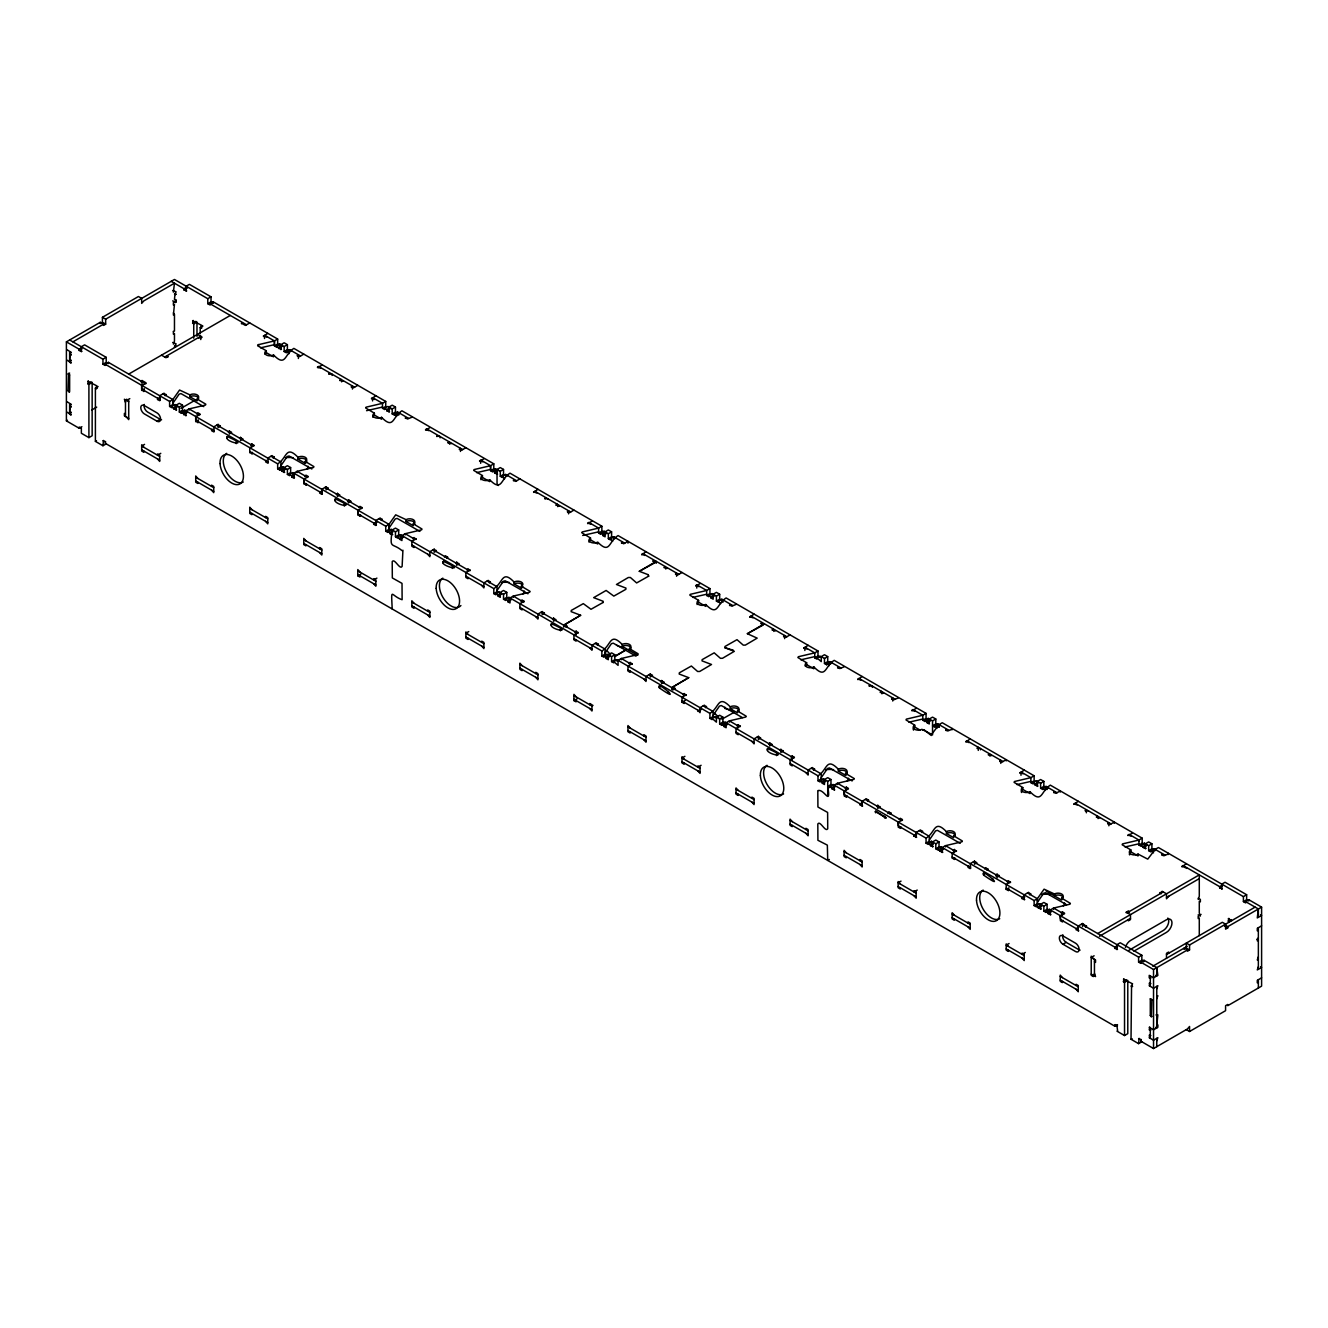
<?xml version="1.0" encoding="UTF-8"?>
<svg xmlns="http://www.w3.org/2000/svg" width="1328" height="1328" viewBox="0 0 1328 1328"><rect width="100%" height="100%" fill="white"/><g stroke="black" fill="none" stroke-linecap="round" stroke-linejoin="round"><path stroke-width="1.5" d="M69.637 414.436L69.637 404.044M69.637 391.561L69.637 374.928L68.541 373.417L68.027 390.631L69.405 392.092L68.027 390.631M69.637 362.444L69.637 352.053M144.387 391.245L141.681 390.316L141.681 385.319L146.014 383.576M166.183 395.097L164.025 393.221L159.692 395.711L159.692 400.707L157.534 399.462L158.082 397.902M105.659 365.15L105.128 364.204L169.602 401.438L169.602 406.434L172.839 404.559L172.839 399.562L179.562 390.034L189.954 394.881A5.096 2.938 0 0 1 197.158 394.881A5.096 2.938 0 0 1 197.158 399.047L197.158 400.923L189.954 396.757L189.954 394.881M198.42 422.437L195.714 421.507L195.714 416.511L200.047 414.651M264.521 338.524L264.521 335.204L274.431 340.914L277.668 339.055L277.668 344.035L274.431 345.911L274.431 340.914L257.914 344.799M306.486 484.836L303.78 483.89L303.78 478.91L308.113 477.034M328.282 488.687L326.124 486.812L321.791 489.302L321.791 494.298L319.633 493.053L320.164 491.493M360.519 516.028L357.813 515.098L357.813 510.101L362.146 508.226M382.315 519.879L380.157 518.003L375.824 520.493L375.824 525.49L373.666 524.245L374.197 522.684M294.418 477.864L293.87 473.183L385.734 526.22L385.734 531.217L388.971 529.341L388.971 524.344L395.694 514.816L406.086 519.663A5.096 2.938 0 0 1 413.29 519.663A5.096 2.938 0 0 1 413.29 523.83L413.29 525.705L406.086 521.539L406.086 519.663M426.62 430.04L426.62 428.778L462.642 449.578M480.653 463.306L480.653 459.986L490.563 465.696L493.8 463.821L493.8 468.817L490.563 470.693L490.563 465.696L474.046 469.581M659.501 688.02C654.472 678.16 685.978 706.347 659.501 688.02L659.501 686.775M671.752 689.481L671.752 687.605L688.701 677.662L679.222 674.06L679.289 672.848L691.373 666.025L697.615 671.487L699.723 671.453L711.509 664.481L702.047 660.879L702.114 659.667L714.198 652.845L720.44 658.323L722.532 658.273L734.334 651.318L724.872 647.715L724.939 646.504L737.007 639.681L743.265 645.142L745.357 645.109L757.159 638.137L747.365 633.705L763.235 625.007M829.336 859.498L827.726 860.428L827.344 845.123L817.915 840.292L817.816 823.941C820.14 820.09 825.402 832.656 827.726 828.805L827.626 812.437L817.915 807.026L817.816 790.675C824.074 788.085 831.162 807.573 827.726 786.392L830.963 784.516L833.121 785.761M837.437 784.516L837.437 783.271L853.954 779.387M844.11 793.862L844.11 790.857L848.426 788.981M868.612 800.635L866.437 798.759L862.121 801.265L862.121 805L844.11 794.609M875.633 812.172C870.687 808.088 901.878 828.207 875.633 810.927M884.631 817.384L884.631 816.122M898.143 825.053L898.143 822.049L902.459 820.189M916.154 835.445L916.154 832.457L920.47 829.967L922.628 831.826M1020.983 775.27L1020.983 771.933L1030.877 777.66L1030.877 782.64L1034.13 780.781L1034.13 775.784L942.266 722.747L939.029 724.623L939.029 727.113L939.029 725.868M952.176 729.221L947.843 730.964L945.685 730.334M983.699 875.185C978.67 865.341 1010.176 893.528 983.699 875.185L983.699 873.94M992.697 880.398L992.697 879.136M1030.694 894.225L1028.536 892.35L1024.22 894.84L1024.22 898.591L1006.209 888.183M1037.367 901.181L1037.367 898.691L1044.09 889.162L1054.482 894.01A5.096 2.938 0 0 1 1061.686 894.01A5.096 2.938 0 0 1 1061.686 898.176L1061.686 900.052L1046.149 891.088M1053.569 909.298L1053.569 908.053L1070.086 904.169M1064.558 913.764L1060.242 915.639L1060.242 919.391L1078.253 929.783L1078.253 926.048L1082.569 923.541L1086.536 926.463M1096.447 817.384L1097.526 816.122L1098.09 818.612M1132.286 833.204L1127.953 835.578M1138.943 841.288L1138.943 840.043L1142.196 838.167L1142.196 843.164L1138.943 845.04L1138.943 840.043L1129.049 834.333M1155.161 850.65L1155.161 849.405L1158.398 847.53L1243.406 896.616L1246.643 894.74L1246.643 899.737L1243.406 901.612L1243.406 896.616M1141.283 963.066L1140.752 962.119L1143.989 960.26L1156.771 967.631L1157.85 975.333L1153.534 977.823L1149.218 975.333L1149.218 977.823L1150.828 978.138M1168.308 854.004L1163.975 855.747L1161.817 855.116M1246.112 902.542L1245.564 901.612L1258.363 908.983L1257.284 917.93L1261.6 915.44L1260.521 914.809M564.765 626.467L564.765 624.592L580.635 615.262L571.173 611.66L571.239 610.448L583.307 603.642L590.993 609.286L603.061 602.48M616.474 645.209L623.347 647.998M655.169 562.607L639.299 571.306L648.13 574.675M1150.297 998.839L1151.907 999.768L1151.409 1016.982L1150.297 1015.472L1150.297 998.839L1151.907 999.768M922.628 730.151L923.89 729.653L931.277 735.513M372.587 400.923L372.587 397.587L382.497 403.314L382.497 408.294L385.734 406.434L385.734 401.438L293.87 348.401C284.275 354.095 286.001 367.624 273.518 354.958A5.096 2.938 0 0 1 266.314 354.958A5.096 2.938 0 0 1 266.314 350.791L257.615 345.629M280.905 465.696L287.197 456.517L289.056 456.002L311.848 469M493.8 463.821L401.936 410.8C392.341 416.494 394.067 430.023 381.584 417.341A5.096 2.938 0 0 1 374.38 417.341A5.096 2.938 0 0 1 374.38 413.191L365.681 408.011M588.719 522.369L598.613 528.096L598.613 533.076L601.866 531.217L601.866 526.22L510.002 473.183C500.407 478.877 502.133 492.406 489.65 479.74A5.096 2.938 0 0 1 482.446 479.74A5.096 2.938 0 0 1 482.446 475.573L473.747 470.411M497.037 590.479L503.329 581.299L505.188 580.784L527.963 593.782M696.785 588.088L696.785 584.768L706.679 590.479L706.679 595.475L709.932 593.599L709.932 588.603L618.068 535.582C608.473 541.276 610.199 554.805 597.716 542.123A5.096 2.938 0 0 1 590.512 542.123A5.096 2.938 0 0 1 590.512 537.973L581.813 532.794M605.103 652.878L611.395 643.682L613.254 643.167L636.029 656.181M804.851 650.488L804.851 647.151L814.745 652.878L814.745 657.858L817.998 655.999L817.998 651.002L726.134 597.965C716.539 603.659 718.265 617.188 705.782 604.522A5.096 2.938 0 0 1 698.594 604.506A5.096 2.938 0 0 1 698.578 600.356L689.879 595.193M713.169 715.261L719.461 706.081L721.32 705.566L742.402 717.585M912.917 709.55L922.811 715.261L922.811 720.257L926.064 718.382L926.064 713.385L834.2 660.365C824.605 666.058 826.331 679.587 813.848 666.905A5.096 2.938 0 0 1 806.644 666.905A5.096 2.938 0 0 1 806.644 662.755L797.945 657.576M821.235 777.66L827.527 768.464L829.386 767.949L852.161 780.947M939.029 724.623L931.625 734.351L921.914 729.304A5.096 2.938 0 0 1 914.71 729.304A5.096 2.938 0 0 1 914.71 725.138L906.011 719.975M929.301 840.043L935.593 830.863L937.452 830.349L960.227 843.346M1142.196 838.167L1050.332 785.147C1040.737 790.841 1042.463 804.37 1029.98 791.687A5.096 2.938 0 0 1 1022.776 791.687A5.096 2.938 0 0 1 1022.776 787.537L1014.077 782.358M1037.367 902.442L1043.659 893.246L1045.518 892.731L1066.6 904.75M1155.161 849.405L1147.757 859.133L1138.046 854.087A5.096 2.938 0 0 1 1130.842 854.087A5.096 2.938 0 0 1 1130.842 849.92L1122.143 844.757M603.061 602.48L603.128 601.269L593.666 597.65L606.116 590.462L613.818 596.106L625.886 589.3L625.936 588.088L616.474 584.486L628.293 577.514L630.385 577.481L636.627 582.942L648.711 576.12M648.695 576.12L648.13 574.675M625.87 650.023L614.466 656.613L626.268 649.641M688.701 677.662L672.831 686.974L672.831 690.095M724.922 707.226L724.872 708.438L733.371 710.961M639.299 571.306L656.264 561.362L656.264 563.238M580.635 615.279L563.686 625.206L563.686 627.082M747.365 633.705L764.314 623.762M102.422 317.309L105.659 319.185L105.659 324.181L102.422 322.306L102.422 317.309L138.444 296.509L141.681 298.385L141.681 303.382L143.839 300.892L174.466 283.213L173.387 292.143M81.888 426.703L79.182 428.263L66.4 420.876L66.4 341.86L100.264 322.306L103.501 324.181L103.501 325.426L105.659 324.181M105.659 319.185L174.466 279.461L207.782 298.7L211.019 296.825L211.019 301.821L207.782 303.697L207.782 298.7M102.422 322.306L100.264 323.551L100.264 322.306M72.891 341.86L103.501 324.181M67.047 349.795L71.264 352.352M172.657 290.483L176.093 291.845M71.264 360.253L69.637 359.954L70.185 354.227M176.093 299.746L174.466 299.431L175.014 293.704M66.4 341.86L79.182 349.231L81.888 347.67M171.229 281.337L184.011 288.724L187.248 286.848M69.637 354.543L71.264 354.858M174.466 294.019L176.093 294.335M79.182 349.231L79.182 350.492L81.888 348.932M184.011 288.724L184.011 289.969L187.248 288.093M67.047 360.203L71.264 362.76M79.182 350.492L81.888 351.422M184.011 289.969L186.717 290.898M176.259 300.892L173.387 302.552L173.387 305.042L174.466 304.427L173.387 315.035M172.657 300.892L176.093 302.236M69.637 373.052L68.027 373.981L69.637 374.928M102.953 359.224L106.207 357.348L106.207 362.345L102.953 364.204L102.953 359.224L69.637 339.985M105.128 364.204L108.365 362.345L144.935 383.443M210.488 304.627L209.94 303.697L213.194 301.821L277.668 339.055M212.646 303.382L213.194 301.821M79.182 428.263L79.182 427.018L81.357 428.263L81.357 433.26L88.91 437.626L92.147 435.75L92.147 382.514L88.91 384.39L87.831 383.759L88.378 380.953M196.976 336.333L196.976 321.99L193.739 323.866L192.66 323.235L193.191 320.43M87.831 383.759L91.068 381.883L92.147 382.514M192.66 323.235L195.897 321.376M67.047 401.786L71.264 404.343M87.831 381.269L97.01 385.95M192.66 320.745L201.839 325.426M106.207 443.867L102.953 445.743L95.4 441.377L95.4 388.125L98.106 386.564M200.213 333.76L200.213 327.601L202.918 326.057M95.4 388.125L97.01 388.44M200.213 327.601L201.839 327.916M172.657 342.475L176.093 343.836M71.264 412.261L69.637 411.946L70.185 406.219M174.466 347.372L175.014 345.695M69.637 406.534L71.264 406.849M174.466 346.01L176.093 346.326M128.716 374.098L230.292 315.45M67.047 412.195L71.264 414.751M164.738 357.033L200.76 336.233L200.76 339.57M161.501 355.157L165.817 357.664L167.975 357.033M198.602 338.109L201.839 337.495M66.4 420.876L67.479 420.262M146.014 382.829L142.046 380.538L140.967 381.783M241.464 323.766L242.543 323.136M91.599 410.086L96.695 407.132M241.464 323.136L245.431 325.426L249.747 322.936M141.681 390.316L144.387 388.755M144.387 390L143.839 391.561M129.795 398.632L126.558 400.508L126.558 399.247L128.716 400.508L128.716 419.631L126.558 417.141M263.442 336.449L267.758 333.328M157.534 399.462L160.24 397.902M166.183 394.466L165.104 395.711M263.442 335.818L266.679 337.063M160.24 400.392L159.692 395.711M95.4 441.377L96.479 440.747M169.602 401.438L172.839 399.562L172.839 403.314L179.131 394.134L180.99 393.603L203.782 406.617M102.953 445.743L103.501 440.431M102.953 440.747L105.659 441.676M105.128 441.992L105.659 442.921M172.308 407.364L171.76 406.434L174.997 404.559L179.33 407.049L182.567 405.189L182.567 410.169L179.33 412.045L179.33 407.049M277.12 346.84L276.589 345.911L279.826 344.035L284.159 346.542L287.396 344.666L287.396 349.646L284.159 351.522L284.159 346.542M279.295 345.595L279.826 344.035M173.918 407.679L177.172 405.804L177.172 407.049L173.918 408.924L171.76 406.434M278.747 347.156L281.984 345.28L281.984 346.542L278.747 348.401L276.589 345.911M156.986 421.192A5.096 2.938 60 0 0 160.588 419.117A5.096 2.938 60 0 0 156.986 412.875L144.387 405.604A5.096 2.938 60 0 0 140.785 407.679A5.096 2.938 60 0 0 144.387 413.921L156.986 421.192L160.24 419.316A5.096 2.938 60 0 0 161.568 419.797M173.918 408.924L176.624 409.854M278.747 348.401L281.453 349.347M180.99 408.377L195.083 400.243M179.33 412.045L181.488 413.29L181.488 412.045L184.725 410.169L277.668 463.821C287.263 458.143 285.537 444.598 298.02 457.28A5.096 2.938 0 0 1 305.224 457.28A5.096 2.938 0 0 1 305.224 461.43L305.224 463.306L298.02 459.156L298.02 457.28M286.848 352.468L286.317 351.522L289.554 349.646L300.543 356.004M181.488 413.29L184.194 411.73M289.006 351.206L289.554 349.646M181.488 412.045L183.646 413.29L186.899 411.414M286.317 351.522L289.006 352.468M183.646 413.29L183.646 414.535L186.899 412.676M289.006 353.713L288.475 352.767M183.646 414.535L186.352 415.481M200.047 414.021L197.872 412.776L196.793 414.021M297.306 356.004L298.385 354.742L298.385 358.494M144.569 444.382L141.681 446.042L159.692 456.45M297.306 355.373L299.464 356.618L303.78 354.128M195.714 421.507L198.42 419.947M198.42 421.192L197.872 422.752M160.771 453.329L157.534 455.205L157.534 453.944L159.692 455.205L159.692 461.43L157.534 458.94M220.216 426.288L218.058 424.412L213.725 426.919L214.273 431.6M317.475 367.64L321.791 365.266M212.115 429.093L211.567 430.654L213.725 431.899M220.216 425.674L219.137 426.919M317.475 367.026L320.712 368.271M231.553 432.845L229.395 430.969L228.316 432.214M328.813 374.197L329.892 373.566M231.553 432.214L230.474 433.459M328.813 373.566L332.066 374.197L332.066 375.442M239.488 438.041L240.567 437.41L242.725 439.286M339.985 380.638L341.064 379.393L341.645 381.866M242.725 438.672L241.646 439.917M339.985 380.024L343.222 381.269M254.08 445.843L251.905 443.967L250.826 445.212M351.339 387.195L352.418 385.95L352.418 389.071M254.08 445.212L249.747 447.719L249.747 452.699L252.453 453.645M351.339 386.564L353.497 387.809L357.813 385.319M252.453 452.383L251.905 453.944M274.249 457.479L272.091 455.62L267.758 458.11L268.306 462.791M371.508 398.832L375.824 395.711M266.148 460.301L265.6 461.845L267.758 463.107M274.249 456.865L273.17 458.11M371.508 398.217L374.745 399.462M385.734 401.438L382.497 403.314L365.98 407.198M277.668 463.821L277.668 468.817L280.905 466.941L283.063 468.203L283.063 466.941L287.396 469.448L290.633 467.572L290.633 472.569L287.396 474.428L287.396 469.448M277.668 468.817L279.826 470.062L279.826 468.817L283.063 466.941M385.186 409.24L384.655 408.294L387.892 406.434L392.208 408.924L395.462 407.049L395.462 412.045L392.208 413.921L392.208 408.924M279.826 470.062L282.532 468.502M279.826 468.817L281.984 470.062L285.238 468.203M384.655 408.294L386.813 409.555L390.05 407.679M281.984 470.062L281.984 471.324L285.238 469.448M386.813 409.555L386.813 410.8L390.05 408.924M281.984 471.324L284.69 472.253M386.813 410.8L389.519 411.73M290.102 475.374L289.554 474.428L292.791 472.569L292.791 473.814M394.914 414.851L394.383 413.921L397.62 412.045L408.609 418.386M293.87 473.183L297.123 471.324L313.64 467.439M397.072 413.606L397.62 412.045M289.554 474.428L291.712 475.69L294.418 474.129M394.383 413.921L396.541 415.166L399.778 413.29M291.712 475.69L291.712 476.935L294.418 475.374M308.113 476.403L305.938 475.158L304.859 476.403M405.372 418.386L406.451 417.756M405.372 417.756L407.53 419.017L411.846 417.258M306.486 483.591L305.938 485.152M425.541 430.04L429.857 427.666M328.282 488.057L327.203 489.302M425.541 429.409L428.778 430.654M322.339 493.983L321.791 489.302M339.619 495.228L337.461 493.369L336.382 494.614M436.879 436.58L437.958 435.966M339.619 494.614L338.54 495.859M436.879 435.966L440.132 436.58L440.132 437.825M350.791 501.685L348.633 499.809L347.554 501.685M448.051 443.037L449.13 441.776L449.711 444.266M350.791 501.054L349.712 502.299M448.051 442.407L451.288 443.652M362.146 507.611L359.971 506.366L358.892 507.611M459.388 449.578L460.484 448.333L460.484 451.454M459.388 448.964L461.563 450.209L465.879 447.719M360.519 514.783L359.971 516.343M479.574 461.231L483.89 458.857M373.666 524.245L376.903 522.369M382.315 519.248L381.236 520.493M479.574 460.6L482.811 461.845M376.372 525.174L375.824 520.493M385.734 526.22L388.971 524.344L388.971 528.096L395.263 518.916L397.122 518.385L419.914 531.399M388.44 532.146L387.892 531.217L391.129 529.341L395.462 531.831L398.699 529.955L398.699 534.952L395.462 536.827L395.462 531.831M493.252 471.623L492.721 470.693L495.958 468.817L495.41 470.378M497.037 469.448L500.274 467.572L503.528 469.448L503.528 474.428L500.274 476.304L500.274 471.324L497.037 469.448L497.037 483.575L498.299 485.533M387.892 531.217L390.05 532.462L392.756 530.901M492.721 470.693L494.879 471.938L497.585 470.378M390.05 532.462L390.05 533.707L392.756 532.146M494.879 471.938L494.879 473.183L497.585 471.623M500.274 471.324L503.528 469.448M392.756 534.636L390.05 533.707M497.585 474.129L494.879 473.183M395.462 536.827L397.62 538.072L397.62 536.827L400.857 534.952L493.8 588.603C503.395 582.926 501.669 569.38 514.152 582.062A5.096 2.938 0 0 1 521.356 582.062A5.096 2.938 0 0 1 521.356 586.212L521.356 588.088L514.152 583.938L514.152 582.062M500.274 476.304L502.449 477.549L502.449 476.304L505.686 474.428L516.675 480.786M399.778 538.072L403.015 536.197L403.015 537.458L399.778 539.317L397.62 536.827M416.179 539.434L414.004 537.558L412.925 538.803M513.421 480.786L514.517 480.155M416.179 538.803L411.846 541.293L411.846 546.289L414.004 547.534L414.004 546.289M513.421 480.155L515.596 481.4L519.912 478.91M359.971 572.086L357.813 569.579L357.813 575.821L361.05 573.945M392.208 608.988C391.179 586.096 390.581 595.791 402.118 599.725L402.019 583.374L392.324 577.946L392.208 561.595C394.532 557.743 399.794 570.293 402.118 566.442L402.932 550.207M376.903 578.112L373.666 579.987L373.666 578.726L375.824 579.987L375.824 586.212L373.666 583.722M436.348 551.07L434.173 549.194L429.857 551.701L429.857 556.681L427.699 554.191M533.607 492.422L537.923 489.302M436.348 550.456L435.269 551.701M533.607 491.808L536.844 493.053M447.685 557.627L445.527 555.751L444.448 556.996M544.945 498.979L546.024 498.349M447.685 556.996L446.606 558.241M544.945 498.349L548.182 498.979M444.183 560.897C435.219 564.998 471.789 574.011 443.369 561.362L443.369 563.238M458.857 564.068L456.699 562.192L455.62 563.454M556.117 505.42L557.196 504.175L557.777 506.649M458.857 563.454L457.778 564.699M556.117 504.806L559.354 506.051M470.195 570.625L468.037 568.749L466.958 569.994M567.454 511.977L568.55 510.732L568.55 513.853M470.195 569.994L465.879 572.501L465.879 577.481L468.037 578.726L468.037 577.481M567.454 511.346L569.629 512.591L573.945 510.101M490.381 582.262L488.206 580.402L483.89 582.892L483.89 587.889L481.732 585.382M587.64 523.614L591.956 521.257M490.381 581.647L489.302 582.892M587.64 523L590.877 524.245M601.866 526.22L598.613 528.096L582.112 531.98M493.8 588.603L493.8 593.599L497.037 591.724L503.528 594.23L506.765 592.354L506.765 597.351L503.528 599.21L503.528 594.23M493.8 593.599L495.958 594.844L495.958 593.599L499.195 591.724M598.613 533.076L600.787 534.337L600.787 533.076L604.024 531.217L608.34 533.707L611.594 531.831L611.594 536.827L608.34 538.703L608.34 533.707M495.958 593.599L498.116 594.844L501.37 592.985M600.787 533.076L602.945 534.337L606.182 532.462M498.116 594.844L498.116 596.089L501.37 594.23M602.945 534.337L602.945 535.582L606.182 533.707M503.528 599.21L505.686 600.472L505.686 599.21L508.923 597.351L601.866 651.002C611.461 645.308 609.735 631.779 622.218 644.445A5.096 2.938 0 0 1 629.422 644.445A5.096 2.938 0 0 1 629.422 648.612L629.422 650.488A5.096 2.938 0 0 0 630.285 649.807M608.34 538.703L610.515 539.948L610.515 538.703L613.752 536.827L624.741 543.169M505.686 599.21L507.844 600.472L511.081 598.596M507.844 600.472L507.844 601.717L511.081 599.841M524.228 601.816L522.07 599.941L520.991 601.186M621.487 543.169L622.583 542.538M468.767 631.564L465.879 633.224L483.89 643.615M524.228 601.186L519.912 603.692L519.912 608.672L522.07 609.934L522.07 608.672M621.487 542.538L623.662 543.799L627.978 541.293L627.978 543.169M544.414 613.47L542.239 611.594L537.923 614.084L537.923 619.08L535.765 616.59M641.673 554.822L645.989 551.701M544.414 612.839L543.335 614.084M641.673 554.191L644.91 555.436M555.751 620.01L553.593 618.134L552.514 619.396M653.011 561.362L654.09 560.748M555.751 619.396L554.672 620.641M664.183 567.82L665.262 566.558L665.826 569.048M566.923 626.467L565.844 627.082M664.183 567.189L667.42 568.434M578.261 633.008L576.103 631.132L575.024 632.394M675.52 574.36L676.599 573.115L676.599 576.236M578.261 632.394L573.945 634.884L573.945 639.88L576.103 641.125L576.103 639.88M675.52 573.746L677.695 574.991L682.011 572.501M598.447 644.661L596.272 642.785L591.956 645.275L591.956 650.272L589.798 647.782M695.706 586.013L700.022 583.639M598.447 644.03L597.368 645.275M695.706 585.382L698.943 586.627M709.932 588.603L706.679 590.479L690.178 594.363M601.866 651.002L601.866 655.999L605.103 654.123L611.594 656.613L614.831 654.737L614.831 659.734L611.594 661.61L611.594 656.613M601.866 655.999L604.024 657.244L604.024 655.999L607.261 654.123M706.679 595.475L708.853 596.72L708.853 595.475L712.09 593.599L716.406 596.089L719.66 594.23L719.66 599.21L716.406 601.086L716.406 596.089M604.024 655.999L606.182 657.244L609.419 655.368M708.853 595.475L711.011 596.72L714.248 594.844M606.182 657.244L606.182 658.489L609.419 656.613M711.011 596.72L711.011 597.965L714.248 596.089M611.594 661.61L613.752 662.855L613.752 661.61L616.989 659.734L709.932 713.385C719.527 707.691 717.801 694.162 730.284 706.845A5.096 2.938 0 0 1 737.488 706.845A5.096 2.938 0 0 1 737.488 710.995L737.488 712.87L730.284 708.72L730.284 706.845M716.406 601.086L718.581 602.331L718.581 601.086L721.818 599.21L732.807 605.568M632.294 664.199L630.136 662.34L629.057 663.585M729.553 605.568L730.632 604.937M632.294 663.585L627.978 666.075L627.978 671.072L630.136 672.317L630.136 671.072M729.553 604.937L731.728 606.182L736.044 604.439M576.103 696.851L573.945 694.361L573.945 700.603L577.182 698.727M593.018 705.384L591.939 705.998L573.928 695.606M652.48 675.852L650.305 673.977L645.989 676.483L645.989 681.463L643.831 678.973M749.739 617.205L754.055 614.084M652.48 675.222L651.401 676.483M749.739 616.59L752.976 617.835M663.817 682.409L661.659 680.534L660.58 681.779M761.077 623.762L762.156 623.131M663.817 681.779L662.738 683.024M660.315 685.68L659.501 687.389M772.249 630.202L773.328 628.957L773.892 631.431M674.989 688.85L673.91 689.481M772.249 629.588L775.486 630.833M686.327 695.407L684.169 693.531L683.09 694.776M783.586 636.759L784.665 635.514L784.665 638.635M686.327 694.776L682.011 697.266L682.011 702.263L684.169 703.508L684.169 702.263M783.586 636.129L785.761 637.374L790.077 634.884M682.011 702.263L685.248 700.387M706.513 707.044L704.338 705.185L700.022 707.675L700.022 712.671L697.864 710.165M803.772 648.396L808.088 645.275M697.864 711.41L701.101 709.55M706.513 706.43L705.417 707.675M803.772 647.782L807.009 649.027M817.998 651.002L814.745 652.878L798.244 656.762M709.932 713.385L709.932 718.382L713.169 716.506L715.327 717.767L715.327 716.506L719.66 719.012L722.897 717.137L722.897 722.133L719.66 723.992L719.66 719.012M709.932 718.382L712.09 719.627L712.09 718.382L715.327 716.506M814.745 657.858L816.919 659.12L816.919 657.858L820.156 655.999L820.156 657.244L817.998 655.999M821.235 656.613L824.472 654.737L827.726 656.613L827.726 661.61L824.472 663.485L824.472 658.489L821.235 656.613L821.235 661.61L816.919 657.858M824.472 658.489L827.726 656.613M733.952 712.422L721.868 719.228M719.66 723.992L721.818 725.254L721.818 723.992L725.055 722.133L817.998 775.784C827.593 770.091 825.867 756.562 838.35 769.227A5.096 2.938 0 0 1 845.554 769.227A5.096 2.938 0 0 1 845.554 773.394L845.554 775.27L838.35 771.103L838.35 769.227M824.472 663.485L826.63 664.73L826.63 663.485L829.884 661.61L840.873 667.951M721.818 725.254L725.055 723.378L725.055 722.133M826.63 664.73L829.884 662.855L829.884 661.61M721.818 723.992L723.976 725.254L727.213 723.378M826.63 663.485L828.805 664.73L832.042 662.855M723.976 725.254L723.976 726.499L727.213 724.623M740.36 726.599L738.202 724.723L737.123 725.968M837.619 667.951L838.698 667.32M684.899 756.346L682.011 758.006L700.022 768.397M740.36 725.968L736.044 728.474L736.044 733.454L738.202 734.716L738.202 733.454M837.619 667.32L839.794 668.582L844.11 666.822M701.101 765.277L697.864 767.152L697.864 765.907L700.022 767.152L700.022 773.394L697.864 770.904M760.546 738.252L758.371 736.376L754.055 738.866L754.055 743.863L751.897 741.356M857.805 679.604L862.121 676.483M760.546 737.621L759.45 738.866M857.805 678.973L861.042 680.218M771.883 744.792L769.725 742.916L768.646 744.178M869.143 686.144L870.222 685.53M771.883 744.178L770.804 745.423M869.143 685.53L872.38 686.144L872.38 687.389M779.818 749.988L780.897 749.374L783.055 751.25M880.315 692.602L881.394 691.34L881.958 693.83M783.055 750.619L781.976 751.864M880.315 691.971L883.552 693.216M794.393 757.79L792.235 755.914L791.156 757.176M891.652 699.142L892.731 697.897L892.731 701.018M794.393 757.176L790.077 759.666L790.077 764.662L792.235 765.907L792.235 764.662M891.652 698.528L893.827 699.773L898.143 698.03M814.579 769.443L812.404 767.567L808.088 770.057L808.088 775.054L805.93 772.564M911.821 710.795L916.154 708.422M814.579 768.812L813.483 770.057M911.821 710.165L915.075 711.41M926.064 713.385L922.811 715.261L906.31 719.145M817.998 775.784L817.998 780.781L821.235 778.905L823.393 780.15L823.393 778.905L827.726 781.395L830.963 779.519L830.963 785.578M817.998 780.781L820.156 782.026L820.156 780.781L823.393 778.905M922.811 720.257L924.985 721.502L924.985 720.257L928.222 718.382L932.538 720.872L935.792 719.012L935.792 725.055M924.985 721.502L928.222 719.627L928.222 718.382M820.156 780.781L822.314 782.026L825.551 780.15M924.985 720.257L927.143 721.502L930.38 719.627M822.314 782.026L822.314 783.271L825.551 781.395M927.143 721.502L927.143 722.747L930.38 720.872M830.415 787.321L829.884 786.392L833.121 784.516L926.064 838.167C935.659 832.473 933.933 818.944 946.416 831.627A5.096 2.938 0 0 1 953.62 831.627A5.096 2.938 0 0 1 953.62 835.777L953.62 837.653L946.416 833.503L946.416 831.627M935.244 726.814L934.696 725.868L937.95 723.992L948.939 730.334M937.402 725.553L937.95 723.992M829.884 786.392L832.042 787.637L834.748 786.076M934.696 725.868L936.871 727.113L939.56 725.553M832.042 787.637L832.042 788.882L834.748 787.321M832.042 788.882L834.748 789.828M848.426 788.367L846.268 787.122L845.189 788.367M945.685 729.719L946.764 729.719M844.11 790.857L844.641 795.538M846.816 795.538L846.816 796.783M965.854 741.987L970.187 738.866M860.494 803.44L859.963 805L862.652 805.947M868.612 800.004L867.516 801.265M965.854 741.356L969.108 742.618M879.949 807.192L877.791 805.316L876.712 806.561M977.209 748.544L978.288 747.299L978.288 750.403M879.949 806.561L878.87 807.806M977.209 747.913L980.446 748.544L980.446 749.789M891.121 813.632L888.963 811.757L887.868 813.632M988.381 754.985L989.46 753.74L990.024 756.213M891.121 813.002L890.042 814.263M988.381 754.37L991.618 755.615M902.459 819.559L900.301 818.314L899.222 819.559M999.718 761.542L1000.797 760.297L1000.797 763.401M999.718 760.911L1001.876 762.156L1006.209 759.666L1006.209 760.911M898.143 822.049L898.674 826.73M900.849 826.73L900.849 827.991M1019.887 773.178L1024.22 770.057M914.527 834.631L913.996 836.192L916.685 837.138M913.996 836.192L916.685 834.631M922.628 831.212L921.549 832.457M1019.887 772.564L1023.141 773.809M1034.13 775.784L1030.877 777.66L1014.36 781.545M926.064 838.167L926.064 843.164L929.301 841.288L931.459 842.55L931.459 841.288L935.792 843.795L939.029 841.919L939.029 846.915L935.792 848.775L935.792 843.795M928.753 844.093L928.222 843.164L931.459 841.288M1033.582 783.586L1033.035 782.64L1036.288 780.781L1040.604 783.271L1043.841 781.395L1043.841 786.392L1040.604 788.268L1040.604 783.271M928.222 843.164L930.38 844.409L933.086 842.848M1033.035 782.64L1035.209 783.902L1037.898 782.341M930.38 844.409L930.38 845.654L933.086 844.093M1035.209 783.902L1035.209 785.147L1037.898 783.586M930.38 845.654L933.086 846.6M1035.209 785.147L1037.898 786.076M938.481 849.721L937.95 848.775L941.187 846.915L1034.13 900.567L1037.367 898.691L1037.367 903.687L1034.13 905.563L1034.13 900.567M1043.31 789.197L1042.762 788.268L1046.016 786.392L1057.005 792.733M1045.468 787.952L1046.016 786.392M940.108 850.036L943.345 848.16L943.345 849.405L940.108 851.281L937.95 848.775M1042.762 788.268L1044.937 789.513L1048.174 787.952M1045.468 790.442L1044.937 789.513M940.108 851.281L942.814 852.211M956.492 851.381L954.334 849.505L953.255 850.75M1053.751 792.733L1054.83 792.102M901.015 881.128L898.143 882.788L916.154 893.18M956.492 850.75L952.176 853.257L952.176 858.237L954.882 859.183M1053.751 792.102L1055.909 793.364L1060.242 790.857L1060.242 792.102M954.882 857.938L954.334 859.498M917.233 890.059L913.996 891.935L913.996 890.69L916.154 891.935L916.154 898.176L913.996 895.686M976.661 863.034L974.503 861.158L970.187 863.648L970.718 868.329M1073.92 804.386L1078.253 801.265M968.56 865.839L968.029 867.4L970.187 868.645M976.661 862.403L975.582 863.648M1073.92 803.755L1077.174 805M988.015 869.574L985.857 867.699L984.778 868.96M1085.275 810.927L1086.354 809.682L1086.354 812.802M988.015 868.96L986.936 870.205M1085.275 810.312L1088.512 810.927M999.187 876.032L997.029 874.156L995.934 876.032M999.187 875.401L998.108 876.646M1096.447 816.753L1099.684 817.998M1010.525 882.572L1008.367 880.696L1007.288 881.958M1107.784 823.924L1108.863 822.679L1108.863 825.8M1010.525 881.958L1006.209 884.448L1006.209 889.445L1008.915 890.374M1107.784 823.31L1109.942 824.555L1114.275 822.049L1114.275 823.31M1006.209 889.445L1008.915 887.884M1008.915 889.129L1008.367 890.69M1022.593 897.031L1022.062 898.591L1024.751 899.521M1022.062 898.591L1024.751 897.031M1030.694 893.595L1029.615 894.84M1127.953 834.947L1131.207 836.192M1036.819 906.493L1036.288 905.563L1039.525 903.687L1043.841 906.177L1047.095 904.302L1047.095 909.298L1043.841 911.174L1043.841 906.177M1141.648 845.969L1141.101 845.04L1144.354 843.164L1148.67 845.654L1151.907 843.795L1151.907 848.775L1148.67 850.65L1148.67 845.654M1038.446 906.808L1041.683 904.932L1041.683 906.177L1038.446 908.053L1036.288 905.563M1143.275 846.285L1146.512 844.409L1146.512 845.654L1143.275 847.53L1141.101 845.04M1038.446 908.053L1041.152 908.983M1143.275 847.53L1145.964 848.476M1043.841 911.174L1046.016 912.419L1046.016 911.174L1049.253 909.298L1114.806 947.146L1117.512 945.586M1151.376 851.58L1150.828 850.65L1154.082 848.775L1165.054 855.116M1046.016 912.419L1048.705 910.859M1046.016 911.174L1048.174 912.419L1050.88 910.859M1150.828 850.65L1153.534 851.58M1048.174 912.419L1048.174 913.664L1050.88 912.104M1153.534 852.842L1153.003 851.895M1048.174 913.664L1050.88 914.61M1064.558 913.149L1062.4 911.904L1061.321 913.149M1161.817 854.502L1162.896 854.502M1009.081 943.511L1006.209 945.171L1024.22 955.579M1060.242 915.639L1060.773 920.321M1062.948 920.321L1062.948 921.566M1025.299 952.458L1022.062 954.334L1022.062 953.072L1024.22 954.334L1024.22 960.559L1022.062 958.069M1181.986 866.902L1186.319 863.648M1076.626 928.222L1076.095 929.783L1078.784 930.729M1086.536 925.832L1085.457 927.077M1181.986 866.138L1187.033 868.429M1062.948 944.241L1075.547 951.512A5.096 2.938 60 0 0 1079.149 949.437A5.096 2.938 60 0 0 1075.547 943.195L1062.948 935.925A5.096 2.938 60 0 0 1059.346 938A5.096 2.938 60 0 0 1062.948 944.241L1066.185 942.365L1078.784 949.653A5.096 2.938 60 0 0 1080.112 950.118M1126.161 912.734L1128.319 910.859L1129.398 912.104M1160.025 893.18L1162.183 891.304L1166.499 893.81L1166.499 898.79L1168.657 896.3M1127.24 912.734L1163.262 891.935M1097.708 933.534L1199.284 874.886L1199.284 896.3L1198.205 899.421M1099.401 936.29L1130.477 918.345M1166.499 897.545L1199.284 878.621M1094.106 955.778L1091.218 957.438L1095.534 959.945L1095.534 962.435L1094.455 961.821M1183.065 865.524L1219.635 886.639L1222.341 885.079M1114.806 947.146L1114.806 948.391L1117.512 946.831M1219.635 886.639L1219.635 887.884L1222.341 886.324M1114.806 948.391L1117.512 949.337M1219.635 887.884L1222.341 888.814M1128.949 950.3L1163.262 930.496A7.736 4.465 -60 0 0 1168.076 924.404A7.736 4.465 -60 0 0 1167.843 918.063M1133.913 951.18L1166.499 932.356A7.736 4.465 -60 0 0 1171.977 922.877A7.736 4.465 -60 0 0 1166.499 919.723L1130.477 940.523A7.736 4.465 -60 0 0 1125.397 947.445M1201.076 914.394L1198.205 916.054L1198.205 918.561L1199.284 917.93L1199.284 935.609M1138.594 957.139L1141.831 955.264L1141.831 960.26L1138.594 962.119L1138.594 957.139L1081.49 924.172M1245.564 901.612L1248.818 899.737L1261.6 907.124L1261.6 986.14L1227.736 1005.694L1227.736 1004.449L1225.578 1005.694L1225.578 1010.691L1189.556 1031.491L1186.319 1029.615M1143.441 961.804L1143.989 960.26M1127.24 980.745L1124.534 982.305L1123.455 981.674L1124.003 978.869M1229.363 921.781L1228.284 921.151L1228.815 918.345M1166.499 954.533L1222.341 922.296L1225.578 924.172L1225.578 929.168L1227.736 927.907L1227.736 926.662L1224.499 924.786M1123.455 981.674L1126.692 979.798M1228.284 921.151L1230.99 919.59M1152.787 966.203L1187.199 946.333M1189.556 944.972L1189.556 949.952L1186.319 948.092L1186.319 943.096L1189.556 944.972L1255.109 907.124M1140.752 962.119L1153.534 969.506L1187.398 949.952L1187.398 951.213L1189.556 949.952M1227.736 926.662L1261.6 907.124M1123.455 979.184L1132.635 983.865M1141.831 1041.783L1138.594 1043.642L1131.024 1039.276L1131.556 985.725M1131.024 986.04L1132.635 986.355M1156.771 988.845L1157.85 985.725L1153.534 988.231L1149.218 985.725L1149.749 982.919M1150.828 983.55L1149.218 983.235M1261.6 925.832L1257.284 928.322L1257.284 930.828L1258.363 930.198M1156.771 996.332L1157.85 995.718L1156.771 998.839M1258.363 937.684L1257.284 940.805L1258.363 940.191L1256.736 939.245M1117.512 1024.618L1114.806 1026.179L1115.354 1024.618M1114.806 1024.934L1117.512 1025.863M1116.981 1026.179L1117.628 1030.794M1258.363 956.824L1257.284 959.945L1258.363 959.314M1116.981 1031.175L1124.534 1035.541L1127.787 1033.665L1127.787 980.429M1150.828 1030.13L1149.218 1029.814L1149.749 1027.009M1131.024 1039.276L1132.103 1038.662M1258.363 966.801L1257.284 969.921L1261.6 967.431L1260.521 966.801M1138.594 1043.642L1139.125 1038.347M1138.594 1038.662L1141.283 1039.592M1156.771 1040.837L1157.85 1037.716L1153.534 1040.222L1149.218 1037.716L1149.749 1034.91M1140.752 1039.907L1141.283 1040.837M1150.828 1035.541L1149.218 1035.226M1261.6 977.823L1257.284 980.33L1257.284 982.82L1258.363 982.189M1140.752 1041.152L1153.534 1048.539L1187.398 1028.984L1189.556 1026.494L1189.556 1031.491M205.574 405.04L189.057 408.924L185.804 410.8L185.804 415.78M421.69 529.822L405.189 533.707L401.936 535.582L401.936 540.562L399.778 539.317M529.756 592.222L513.255 596.089L510.002 597.965L510.002 602.962L507.844 601.717M637.822 654.604L621.321 658.489L618.068 660.365L618.068 665.345L613.752 661.61M745.888 717.004L729.387 720.872L726.134 722.747L726.134 727.744L723.976 726.499M962.02 841.786L945.503 845.654L942.266 847.53L942.266 852.526M1122.426 843.927L1138.943 840.043M605.468 651.401L607.56 651.384L610.631 654.77M713.518 713.8L714.962 713.568M260.504 347.836L274.431 344.666L274.431 340.914M366.578 410.684L382.497 407.049M476.636 472.619L490.563 469.448L490.563 465.696M582.71 535.466L598.613 531.831M692.768 597.401L706.679 594.23M800.834 659.8L814.745 656.613M908.9 722.183L922.811 719.012M1016.966 784.582L1030.877 781.395M1125.032 846.965L1138.943 843.795M733.371 650.239L724.872 647.699M714.929 713.568L718.697 717.17M173.354 312.893L174.466 314.404L174.466 331.037L173.354 331.27M227.237 436.58C223.038 442.324 253.233 447.586 227.237 436.58L227.237 438.456M335.303 498.979C331.104 504.706 361.299 509.969 335.303 498.979L335.303 500.855M551.435 623.762C547.236 629.489 577.431 634.751 551.435 623.762L551.435 625.621M767.567 748.544C763.368 754.271 793.563 759.533 767.567 748.544L767.567 750.403M211.019 296.825L189.406 284.358L186.169 286.217L186.169 291.214M1246.643 894.74L1225.047 882.257L1221.793 884.133L1221.793 889.129M287.396 344.666L284.159 342.79L280.905 344.666L280.905 349.646M395.462 407.049L392.208 405.189L388.971 407.049L388.971 412.045M611.594 531.831L608.34 529.955L605.103 531.831L605.103 536.827L602.945 535.582M719.66 594.23L716.406 592.354L713.169 594.23L713.169 599.21L711.011 597.965M935.792 719.012L932.538 717.137L929.301 719.012L929.301 723.992L927.143 722.747M1043.841 781.395L1040.604 779.519L1037.367 781.395L1037.367 786.392M1151.907 843.795L1148.67 841.919L1145.433 843.795L1145.433 848.775M211.019 301.821L213.194 303.066M1246.643 899.737L1248.818 900.982L1248.818 899.737M209.94 303.697L246.51 324.796M354.576 387.195L318.554 366.395L318.554 367.64M534.686 491.177L570.708 511.977M642.752 553.56L678.774 574.36M750.818 615.96L786.84 636.759M858.884 678.342L894.906 699.142M966.95 740.742L1002.972 761.542M1075.016 803.125L1111.038 823.924M207.782 303.697L209.94 304.942M277.668 344.035L279.826 345.28M287.396 349.646L289.554 350.907M395.462 412.045L397.62 413.29M493.8 468.817L495.958 470.062M503.528 474.428L505.686 475.69L505.686 474.428M601.866 531.217L604.024 532.462L604.024 531.217M611.594 536.827L613.752 538.072L613.752 536.827M653.011 560.748L655.169 561.993M719.66 599.21L721.818 600.472L721.818 599.21M761.077 623.131L763.235 624.376M827.726 661.61L829.884 662.855M937.95 725.254L935.792 723.992L932.538 725.868L934.696 727.113M1043.841 786.392L1046.016 787.637M1142.196 843.164L1144.354 844.409M1151.907 848.775L1154.082 850.036M1243.406 901.612L1245.564 902.857M502.449 476.304L504.607 478.81M610.515 538.703L612.673 541.193M718.581 601.086L720.739 603.593M274.431 345.911L276.589 347.156M284.159 351.522L286.317 352.767M382.497 408.294L384.655 409.555M392.208 413.921L394.383 415.166M490.563 470.693L492.721 471.938M1030.877 782.64L1033.035 783.902M1040.604 788.268L1042.762 789.513M1138.943 845.04L1141.101 846.285M1148.67 850.65L1150.828 851.895M266.314 350.791L266.314 352.667L273.518 356.834L273.518 354.958M374.38 413.191L374.38 415.066L381.584 419.216L381.584 417.341M482.446 475.573L482.446 477.449L489.65 481.616L489.65 479.74M590.512 537.973L590.512 539.849L597.716 543.999M698.578 600.356L698.578 602.231L705.782 606.398L705.782 604.522M806.644 662.755L806.644 664.631L813.848 668.781L813.848 666.905M914.71 725.138L914.71 727.014L920.321 730.251M1022.776 787.537L1022.776 789.413L1029.98 793.563L1029.98 791.687M1130.842 849.92L1130.842 851.796L1138.046 855.962M1198.205 898.176L1200.363 899.421L1200.363 901.911L1199.284 901.297L1199.284 912.934L1200.363 916.054L1198.205 914.809M1228.284 918.661L1231.737 920.653M1224.499 926.048L1227.736 927.907M197.523 334.374L201.839 336.864M1160.025 892.565L1161.104 893.81M167.975 356.419L166.896 356.419M1126.161 912.104L1130.477 914.61L1130.477 919.59L1128.319 920.835L1128.319 919.59M1187.398 949.952L1184.161 948.092L1184.161 949.337M622.218 644.445L622.218 646.321L637.739 655.285M106.207 357.348L84.594 344.865L81.357 346.741L81.357 351.737M1141.831 955.264L1120.218 942.78L1116.981 944.656L1116.981 949.653M564.765 624.592L566.923 625.837M672.831 686.974L674.989 688.236M162.946 393.852L172.839 399.562M182.567 405.189L179.33 403.314L176.093 405.189L176.093 410.169M198.968 414.651L189.057 408.924L189.057 410.169M216.962 425.043L252.984 445.843M270.995 456.234L280.905 461.961L280.905 466.941M290.633 467.572L287.396 465.696L284.159 467.572L284.159 472.569M307.017 477.034L297.123 471.324L297.123 472.569M325.028 487.426L361.05 508.226M379.061 518.634L388.971 524.344M398.699 529.955L395.462 528.096L392.208 529.955C389.585 550.124 391.494 541.973 402.118 550.672M415.083 539.434L405.189 533.707L405.189 534.952M433.094 549.825L469.116 570.625M487.127 581.017L497.037 586.744L497.037 591.724M506.765 592.354L503.528 590.479L500.274 592.354L500.274 597.351L498.116 596.089M523.149 601.816L513.255 596.089L513.255 597.351M541.16 612.208L577.182 633.008M595.193 643.416L605.103 649.126L605.103 654.123M614.831 654.737L611.594 652.878L608.34 654.737L608.34 659.734L606.182 658.489M631.215 664.199L621.321 658.489L621.321 659.734M649.226 674.607L685.248 695.407M703.259 705.799L713.169 711.526L713.169 716.506M722.897 717.137L719.66 715.261L716.406 717.137L716.406 722.133L712.09 718.382M739.281 726.599L729.387 720.872L729.387 722.133M757.292 736.99L793.314 757.79M811.325 768.198L821.235 773.909L821.235 778.905M830.963 779.519L827.726 777.66L824.472 779.519L824.472 784.516L822.314 783.271M847.347 788.981L837.437 783.271L834.2 785.147L834.2 790.127M865.358 799.39L901.38 820.189M919.391 830.581L929.301 836.308L929.301 841.288M939.029 841.919L935.792 840.043L932.538 841.919L932.538 846.915M955.413 851.381L945.503 845.654L945.503 846.915M973.424 861.772L1009.446 882.572M1027.457 892.98L1037.367 898.691M1047.095 904.302L1043.841 902.442L1040.604 904.302L1040.604 909.298M1063.479 913.764L1053.569 908.053L1050.332 909.929L1050.332 914.909M1141.831 960.26L1143.989 961.505M102.953 364.204L105.128 365.466M172.839 404.559L174.997 405.804L174.997 404.559M388.971 529.341L391.129 530.586L391.129 529.341M398.699 534.952L400.857 536.197L400.857 534.952M614.831 659.734L616.989 660.979L616.989 659.734M722.897 722.133L725.055 723.378M939.029 846.915L941.187 848.16M1037.367 903.687L1039.525 904.932L1039.525 903.687M1047.095 909.298L1049.253 910.543M1138.594 962.119L1140.752 963.364M159.692 399.462L141.681 389.071L141.681 385.319M213.725 430.654L195.714 420.262L195.714 416.511M249.747 451.454L267.758 461.845M321.791 493.053L303.78 482.645L303.78 478.91M375.824 524.245L357.813 513.853L357.813 510.101M411.846 545.044L429.857 555.436M465.879 576.236L483.89 586.627M519.912 607.427L537.923 617.835M573.945 638.635L591.956 649.027M627.978 669.827L645.989 680.218M682.011 701.018L700.022 711.41M736.044 732.209L754.055 742.618M790.077 763.401L808.088 773.809M898.143 825.8L916.154 836.192M952.176 856.992L970.187 867.4M1155.692 975.333L1156.771 975.947L1156.771 967.631M169.602 406.434L171.76 407.679M287.396 474.428L289.554 475.69M291.712 476.935L293.87 478.18M385.734 531.217L387.892 532.462M827.726 786.392L829.884 787.637M844.11 795.854L846.268 797.099M898.143 827.045L900.301 828.29M926.064 843.164L928.222 844.409M935.792 848.775L937.95 850.036M1034.13 905.563L1036.288 906.808M1060.242 920.636L1062.4 921.881M160.24 419.316L147.624 412.045A5.096 2.938 60 0 1 144.287 404.426M128.716 401.753L124.4 399.247L125.479 402.367M125.479 414.021L124.4 413.39L124.4 415.896L128.716 418.386M1094.455 973.457L1095.534 976.578L1091.218 974.088M1155.974 1014.941L1157.85 1014.841L1156.771 1025.448L1157.85 1024.834L1157.85 1027.324L1153.534 1029.814L1149.218 1027.324M1150.297 1015.472L1151.907 1016.401M1155.692 1027.324L1156.771 1027.955L1156.771 986.355M195.714 477.25L213.725 487.642M249.747 508.441L267.758 518.833M303.78 539.633L321.791 550.041M357.813 570.824L375.824 581.232M411.846 602.032L429.857 612.424M519.912 664.415L537.923 674.807M627.961 726.798L645.972 737.206M736.044 789.197L754.055 799.589M790.077 820.389L808.088 830.797M844.11 851.597L862.121 861.988M952.176 913.979L970.187 924.371M1060.242 976.379L1078.253 986.77M141.681 449.794L159.692 460.185M195.714 480.985L213.725 491.393M249.747 512.176L267.758 522.585M303.78 543.384L321.791 553.776M357.813 574.576L375.824 584.967M411.846 605.767L429.857 616.175M465.879 636.959L483.89 647.367M519.912 668.167L537.923 678.558M573.928 699.341L591.939 709.75M627.961 730.549L645.972 740.941M682.011 761.741L700.022 772.149M736.044 792.949L754.055 803.34M790.077 824.14L808.088 834.532M844.11 855.332L862.121 865.723M898.143 886.523L916.154 896.931M952.176 917.731L970.187 928.123M1006.209 948.922L1024.22 959.314M1060.242 980.114L1078.253 990.505M357.813 575.821L359.971 577.066L359.971 575.821M573.945 700.603L576.103 701.848L576.103 700.603M105.128 443.237L1114.806 1026.179M1061.686 898.176L1070.385 903.355M953.62 835.777L962.319 840.956M845.554 773.394L854.253 778.573M737.488 710.995L746.187 716.174M629.422 648.612L638.121 653.791M521.356 586.212L530.055 591.392M413.29 523.83L421.989 529.009M305.224 461.43L313.923 466.609M197.158 399.047L205.857 404.227M1258.363 908.983L1258.363 917.299M1258.363 927.708L1258.363 969.307M1258.363 979.699L1258.363 988.015M1168.657 953.288L1168.657 952.043L1166.499 953.288L1166.499 958.285M1168.308 853.257L1168.308 854.502M1156.771 1038.347L1156.771 1046.663M1154.082 848.775L1154.082 849.721M1153.534 969.506L1153.534 1048.539M1150.297 975.947L1150.297 986.355M1150.297 1027.955L1150.297 1038.347M1144.354 843.164L1144.354 844.093M1138.046 854.087L1138.046 855.016M1132.103 984.164L1132.103 986.671M1124.534 982.305L1124.534 1035.541M1094.455 959.314L1094.455 975.947M1093.376 958.7L1091.218 956.193L1091.218 975.333L1093.376 976.578L1093.376 975.333M1082.569 923.541L1082.569 926.546M1078.253 926.048L1078.253 931.028M1076.095 985.525L1076.095 984.28L1078.253 985.525L1078.253 991.767L1076.095 989.26M1062.4 911.904L1062.4 915.025M1062.4 977.624L1060.242 975.117L1060.242 981.359L1062.4 982.604L1062.4 981.359M1054.482 894.01L1054.482 895.885A5.096 2.938 0 0 1 1059.86 895.205A5.096 2.938 0 0 1 1063.164 897.761M1049.253 909.298L1049.253 910.228M1047.095 787.006L1047.095 789.513M1036.288 780.781L1036.288 781.711M1024.22 894.84L1024.22 899.836M1008.367 946.416L1006.209 943.926L1006.209 950.167L1008.367 951.412L1008.367 950.167M997.029 874.156L997.029 877.891M992.697 878.522L992.697 879.767M983.699 873.326L983.699 874.571M974.503 861.158L974.503 864.279M968.029 923.126L968.029 921.881L970.187 923.126L970.187 929.368L968.029 926.878M954.334 849.505L954.334 852.626M954.334 915.224L952.176 912.734L952.176 918.976L954.334 920.221L954.334 918.976M952.176 728.474L952.176 729.719M941.187 846.915L941.187 847.845M936.871 727.113L936.871 728.358M932.538 720.872L932.538 734.998M916.154 832.457L916.154 837.453M900.301 884.033L898.143 881.543L898.143 887.768L900.301 889.03L900.301 887.768M884.631 816.753L884.631 817.998M877.791 805.316L877.791 808.437M875.633 811.557L875.633 812.802M862.121 801.265L862.121 806.245M859.963 860.743L859.963 859.498L862.121 860.743L862.121 866.985L859.963 864.478M846.268 787.122L846.268 790.243M846.268 852.842L844.11 850.335L844.11 856.577L846.268 857.822L846.268 856.577M833.121 784.516L833.121 785.446M830.963 662.224L830.963 663.485M828.805 664.73L828.805 665.975M827.726 781.395L827.726 795.522M805.93 829.552L805.93 828.29L808.088 829.552L808.088 835.777L805.93 833.287M792.235 755.914L792.235 759.666M792.235 821.634L790.077 819.144L790.077 825.385L792.235 826.63L792.235 825.385M780.897 749.374L780.897 752.495M776.565 753.74L776.565 755.615M769.725 742.916L769.725 746.037M758.371 736.376L758.371 739.497M751.897 798.344L751.897 797.099L754.055 798.344L754.055 804.585L751.897 802.095M738.202 724.723L738.202 727.844M738.202 790.442L736.044 787.952L736.044 794.194L738.202 795.439L738.202 794.194M722.897 599.841L722.897 602.331M712.09 593.599L712.09 594.844M684.169 759.251L682.011 756.761L682.011 762.986L684.169 764.247L684.169 762.986M668.499 691.34L668.499 693.216M661.659 680.534L661.659 683.654M650.305 673.977L650.305 677.097M643.831 735.961L643.831 734.716L645.989 735.961L645.989 742.203L643.831 739.696M630.136 728.059L627.978 725.553L627.978 731.794L630.136 733.039L630.136 731.794M614.831 537.458L614.831 538.703M589.798 704.77L589.798 703.508L591.956 704.77L591.956 710.995L589.798 708.505M576.103 631.132L576.103 634.884M560.433 628.957L560.433 630.833M553.593 618.134L553.593 621.255M542.239 611.594L542.239 614.715M535.765 673.562L535.765 672.317L537.923 673.562L537.923 679.803L535.765 677.313M522.07 665.66L519.912 663.17L519.912 669.412L522.07 670.657L522.07 669.412M508.923 597.351L508.923 598.596M506.765 475.059L506.765 476.304M481.732 642.37L481.732 641.125L483.89 642.37L483.89 648.612L481.732 646.122M468.037 634.469L465.879 631.979L465.879 638.22L468.037 639.465L468.037 638.22M456.699 562.192L456.699 565.313M452.367 566.558L452.367 568.434M434.173 549.194L434.173 552.315M427.699 611.179L427.699 609.934L429.857 611.179L429.857 617.42L427.699 614.914M414.004 603.277L411.846 600.771L411.846 607.012L414.004 608.257L414.004 607.012M398.699 412.676L398.699 415.166M396.541 415.166L396.541 416.411M348.633 499.809L348.633 502.93M344.301 504.175L344.301 506.051M337.461 493.369L337.461 496.473M326.124 486.812L326.124 489.932M319.633 548.779L319.633 547.534L321.791 548.779L321.791 555.021L319.633 552.531M305.938 540.878L303.78 538.388L303.78 544.629L305.938 545.874L305.938 544.629M290.633 350.277L290.633 351.522M265.6 517.588L265.6 516.343L267.758 517.588L267.758 523.83L265.6 521.34M258.512 344.55L258.512 346.425M251.905 443.967L251.905 447.088M251.905 509.686L249.747 507.196L249.747 513.438L251.905 514.683L251.905 513.438M240.567 437.41L240.567 440.531M236.235 441.776L236.235 443.652M229.395 430.969L229.395 434.09M218.058 424.412L218.058 427.533M211.567 486.397L211.567 485.152L213.725 486.397L213.725 492.638L211.567 490.132M201.308 325.742L201.308 328.232M197.872 478.495L195.714 475.988L195.714 482.23L197.872 483.475L197.872 482.23M193.739 323.866L193.739 338.192M184.725 410.169L184.725 411.414M175.545 292.143L175.545 294.65M175.545 300.045L175.545 302.552M175.545 344.151L175.545 346.641M173.387 331.668L173.387 334.158L174.466 333.544L174.466 341.03L173.387 344.151M143.839 447.304L141.681 444.797L141.681 451.039L143.839 452.284L143.839 451.039M142.046 380.538L142.046 383.659M125.479 399.877L125.479 416.511M108.365 362.345L108.365 363.59M96.479 386.249L96.479 388.755M88.91 384.39L88.91 437.626M70.716 352.667L70.716 355.157M70.716 360.569L70.716 363.075M70.716 404.658L70.716 407.165M70.716 412.56L70.716 415.066M522.734 586.644A5.096 2.938 0 0 1 521.356 588.088M514.152 583.938A5.096 2.938 0 0 1 522.518 584.984M406.086 521.539A5.096 2.938 0 0 1 412.128 521.041A5.096 2.938 0 0 1 414.668 524.245M306.087 462.642A5.096 2.938 0 0 1 305.224 463.306M298.02 459.156A5.096 2.938 0 0 1 304.062 458.641A5.096 2.938 0 0 1 306.602 461.862M189.954 396.757A5.096 2.938 0 0 1 195.332 396.076A5.096 2.938 0 0 1 198.636 398.632M589.034 542.139A5.096 2.938 0 0 1 590.512 539.849M480.968 479.74A5.096 2.938 0 0 1 482.446 477.449M372.902 417.357A5.096 2.938 0 0 1 374.38 415.066M264.953 354.128A5.096 2.938 0 0 1 266.314 352.667M783.586 793.961A16.55 9.562 60 0 1 767.036 784.416A16.55 9.562 60 0 1 767.036 765.293M460.916 605.518A16.55 9.562 60 0 1 443.735 598.696A16.55 9.562 60 0 1 442.838 578.128M999.718 918.744A16.55 9.562 60 0 1 983.152 909.199A16.55 9.562 60 0 1 983.152 890.075M1066.185 942.365A5.096 2.938 60 0 1 1062.832 934.746M243.256 482.014A16.55 9.562 60 0 1 226.706 472.453A16.55 9.562 60 0 1 226.706 453.346M805.266 666.075A5.096 2.938 0 0 1 806.644 664.631M913.548 730.118A5.096 2.938 0 0 1 914.71 727.014M1021.614 792.517A5.096 2.938 0 0 1 1022.776 789.413M1129.663 854.9A5.096 2.938 0 0 1 1129.364 854.087M1129.464 853.257A5.096 2.938 0 0 1 1130.842 851.796M730.284 708.72A5.096 2.938 0 0 1 736.326 708.206A5.096 2.938 0 0 1 738.866 711.41M846.417 774.589A5.096 2.938 0 0 1 845.554 775.27M838.35 771.103A5.096 2.938 0 0 1 844.392 770.605A5.096 2.938 0 0 1 846.932 773.809M946.416 833.503A5.096 2.938 0 0 1 952.458 832.988A5.096 2.938 0 0 1 954.998 836.192M622.218 646.321A5.096 2.938 0 0 1 628.26 645.823A5.096 2.938 0 0 1 630.8 649.027M697.117 604.522A5.096 2.938 0 0 1 698.578 602.231M308.079 467.024A19.107 11.022 0 0 1 306.901 469.149M524.195 591.807A19.107 11.022 0 0 1 523.033 593.931M501.586 582.494A19.107 11.022 0 0 1 509.421 582.494M524.195 591.026A19.107 11.022 0 0 1 524.61 593.284M285.454 457.712A19.107 11.022 0 0 1 293.289 457.712M308.079 466.244A19.107 11.022 0 0 1 308.478 468.502M1064.525 903.754A19.107 11.022 0 0 1 1063.363 905.879M848.393 778.972A19.107 11.022 0 0 1 847.231 781.096M825.784 769.676A19.107 11.022 0 0 1 833.619 769.676M848.393 778.208A19.107 11.022 0 0 1 848.808 780.466M1041.916 894.458A19.107 11.022 0 0 1 1049.751 894.458M1064.525 902.99A19.107 11.022 0 0 1 1064.94 905.248M436.182 588.337A16.55 9.562 60 0 0 454.276 609.336A16.55 9.562 60 0 0 453.147 585.316A16.55 9.562 60 0 0 436.182 588.337M760.38 775.502A16.55 9.562 60 0 0 778.474 796.518A16.55 9.562 60 0 0 777.345 772.481A16.55 9.562 60 0 0 760.38 775.502M976.512 900.284A16.55 9.562 60 0 0 994.606 921.3A16.55 9.562 60 0 0 993.477 897.263A16.55 9.562 60 0 0 976.512 900.284M220.05 463.555A16.55 9.562 60 0 0 238.144 484.554A16.55 9.562 60 0 0 237.015 460.534A16.55 9.562 60 0 0 220.05 463.555"/></g></svg>
